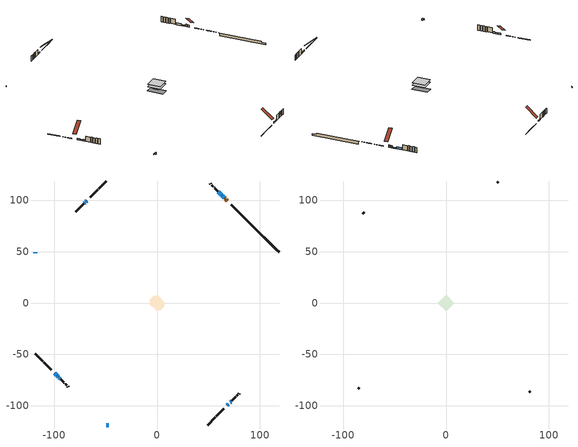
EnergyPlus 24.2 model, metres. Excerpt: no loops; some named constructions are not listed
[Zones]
conditioned space
 floor outside (Floor1 construction): -3.21,0 0,3.21 3.21,0 0,-3.21 z1.37
 floor adiabatic (AdiabaticFloorConstruction): -8.17,0 0,8.17 8.17,0 0,-8.17 z3.81
 floor foundation (Slab1 construction): -7.54,2.68 -2.68,7.54 7.54,-2.68 2.68,-7.54 z-1.37
 wall outside (RimJoist1 construction): 49.11,-118.56 56.71,-110.96 / -118.56,-49.11 -110.96,-56.71 / -49.11,118.56 -56.71,110.96 / 87.73,79.94 80.13,87.55 z1.37:1.67
 wall outside (RimJoist2 construction): 57.37,-110.3 64.76,-102.91 / -110.3,-57.37 -102.91,-64.76 / -57.37,110.3 -64.76,102.91 / 79.47,88.2 72.08,95.59 z1.37:1.67
 wall outside (AdiabaticWallConstruction 1): 68.46,99.21 67.24,100.43 / 66.59,101.09 65.98,101.7 z1.37:3.4
 wall outside (AdiabaticWallConstruction): -49.11,-118.56 -48.58,-118.56 / 65.32,102.35 63.63,104.04 / -68.38,99.29 -69.44,98.23 / -96.97,-70.71 -95.91,-71.77 z1.37:2.26; 68.38,-99.29 69.4,-98.27 z1.37:2.51; -99.29,-68.38 -97.62,-70.05 / -70.1,97.58 -70.74,96.93 / -95.25,-72.42 -94.22,-73.45 z1.37:2.82; -118.56,49.11 -118.56,48.19 z1.37:2.29; -47.65,-118.56 -46.68,-118.56 z1.37:2.97; 62.98,104.7 59.73,107.95 z1.37:3.22; 70.06,-97.61 70.46,-97.22 z1.37:2.23; 71.11,-96.56 71.94,-95.74 z1.37:2.54
 wall outside (Wall1 construction): 72.59,-95.08 75.62,-92.06 / -93.57,-74.1 -90.55,-77.13 / -71.4,96.27 -74.42,93.25 / 59.07,108.6 56.05,111.63 z1.37:6.25
 wall outside (Wall2 construction): 76.27,-91.4 76.73,-90.94 / -89.89,-77.78 -89.43,-78.24 / -75.08,92.59 -75.54,92.14 / 55.39,112.28 54.93,112.74 z1.37:6.25
 wall outside (Wall3 construction): 77.39,-90.29 78.56,-89.11 / -88.78,-78.9 -87.6,-80.07 / -76.19,91.48 -77.37,90.31 / 54.28,113.4 53.1,114.57 z1.37:6.25
 wall outside (Wall4 construction): 79.22,-88.45 80.14,-87.54 / -86.94,-80.73 -86.03,-81.65 / -78.02,89.65 -78.94,88.73 / 52.45,115.23 51.53,116.14 z1.37:6.25
 wall foundation (FoundationWall1 construction): 88.39,79.28,-1.37 88.39,79.28,1.37 115.55,52.13,1.37 115.55,52.13,0.25 118.56,49.11,0.25 118.56,49.11,-1.37
 window (WindowConstruction 8): -49.11,-118.56 -48.58,-118.56 z1.37:2.26
 window (WindowConstruction 5): 68.38,-99.29 69.4,-98.27 z1.37:2.51
 window (WindowConstruction 6): -99.29,-68.38 -97.62,-70.05 z1.37:2.82
 window (WindowConstruction 7): -118.56,49.11 -118.56,48.2 z1.37:2.28
 window (WindowConstruction 10): 65.32,102.35 63.63,104.04 z1.37:2.26
 window (WindowConstruction 11): -68.38,99.29 -69.44,98.23 z1.37:2.26
 window (WindowConstruction 12): -96.97,-70.71 -95.91,-71.77 z1.37:2.26
 window (WindowConstruction 9): -47.65,-118.56 -46.69,-118.56 z1.37:2.97
 window (WindowConstruction): 62.98,104.7 59.73,107.95 z1.37:3.22
 window (WindowConstruction 1): -70.1,97.58 -70.74,96.93 z1.37:2.82
 window (WindowConstruction 2): 70.06,-97.61 70.45,-97.22 z1.37:2.23
 window (WindowConstruction 3): 71.11,-96.56 71.94,-95.74 z1.37:2.54
 window (WindowConstruction 4): -95.25,-72.42 -94.23,-73.45 z1.37:2.82
 door (Door): 68.46,99.21 67.24,100.43 z1.37:3.4
 door (Door 1): 66.59,101.09 65.98,101.69 z1.37:3.4
 ceiling adiabatic (AdiabaticFloorConstruction): 0,-8.17 8.17,0 0,8.17 -8.17,0 z3.81
attic - vented
 floor to conditioned space (Floor2 construction Reversed): -8.07,0 0,8.07 8.07,0 0,-8.07 z6.25
 wall outside (Wall5 construction): 80.79,-86.88 81.9,-85.78 / -85.37,-82.3 -84.27,-83.41 / -79.6,88.07 -80.7,86.97 / 50.87,116.8 49.77,117.91 z1.37:6.25
 roof outside (Roof1 construction): 67.72,-99.95,6.25 60.65,-92.88,14.59 58.34,-95.18,14.59 65.42,-102.25,6.25; -99.95,-67.72,6.25 -92.88,-60.65,14.59 -95.18,-58.34,14.59 -102.25,-65.42,6.25; -67.72,99.95,6.25 -60.65,92.88,14.59 -58.34,95.18,14.59 -65.42,102.25,6.25; 69.12,98.55,6.25 62.04,91.48,14.59 64.35,89.18,14.59 71.42,96.25,6.25
[Material] Roughness=Rough; Thermal Absorptance=0.9
Name | Thickness {m} | Conductivity {W/m-K} | Density {kg/m3} | Specific Heat {J/kg-K} | Solar Absorptance | Visible Absorptance
ceiling loosefill ins | 0.338667 | 0.0480833 | 16.02 | 1046.75 | 0.7 | 0.7
ceiling stud and cavity | 0.1397 | 0.131353 | 65.682 | 1177.47 | 0.7 | 0.7
gypsum board | 0.0127 | 0.160291 | 801 | 837.4 | 0.6 | 0.6
[Construction]
Floor2 construction: ceiling loosefill ins, ceiling stud and cavity, gypsum board
[EnergyManagementSystem:Program]
infil_program: Set p_m = 0.14; Set p_s = 0.22; Set s_m = 270; Set s_s = 370; Set z_m = 9.99744; Set z_s = 6.907586850016857; Set f_t = (((s_m/z_m)^p_m)*((z_s/s_s)^p_s)); Set Tdiff = tin_s-tout_s; Set dT = @Abs Tdiff; Set c = 0.0589; Set Cs = 0.1153; Set Cw = 0.145; Set n = 0.65; Set sft = (f_t*0.54); Set temp1 = ((c*Cw)*((sft*site_vw_s)^(2*n)))^2; Set Qinf = (((c*Cs*(dT^n))^2)+temp1)^0.5; Set Qinf = (@Max Qinf 0); Set mech_vent_house_fan_sensible_load_act = 0.0; Set mech_vent_house_fan_latent_load_act = 0.0; Set OASupInPb = out_pb_s; Set OASupInTemp = tout_s; Set OASupInW = out_wt_s; Set OASupRho = (@RhoAirFnPbTdbW OASupInPb OASupInTemp OASupInW); Set OASupCp = (@CpAirFnW OASupInW); Set OASupInEnth = (@HFnTdbW OASupInTemp OASupInW); Set ZoneTemp = tin_s; Set ZoneW = win_s; Set ZoneCp = (@CpAirFnW ZoneW); Set ZoneAirEnth = (@HFnTdbW ZoneTemp ZoneW); Set mech_vent_house_fan_cfis_act = 0.0; Set QWHV_cfis_sup = 0.0; Set QWHV_cfis_suppl_sup = 0.0; Set QWHV_cfis_suppl_exh = 0.0; Set Qrange = 0; Set Qrange = Qrange + 0.075 * mech_vent_range_fan_0_sch_s; Set Qbath = 0; Set Qbath = Qbath + 0.066 * mech_vent_bath_fan_0_sch_s; Set Qbath = Qbath + 0.066 * mech_vent_bath_fan_1_sch_s; Set Qbath = Qbath + 0.066 * mech_vent_bath_fan_2_sch_s; Set Qdryer = 0; Set Qdryer = Qdryer + 0.00308 * clothes_dryer_exhaust_0_sch_s; Set QWHV_sup = 0.0; Set QWHV_exh = 0.0; Set Qsupply = QWHV_sup + QWHV_cfis_sup + QWHV_cfis_suppl_sup; Set Qexhaust = Qrange + Qbath + Qdryer + QWHV_exh + QWHV_cfis_suppl_exh; Set Qfan = (@Max Qexhaust Qsupply); Set Qducts = 0; If Qducts < 0; Set Qsupply = Qsupply - Qducts; Else; Set Qexhaust = Qexhaust + Qducts; EndIf; Set Qfan_with_ducts = (@Max Qexhaust Qsupply); Set Qimb = (@Abs (Qsupply - Qexhaust)); If Qinf + Qimb > 0; Set Qtot = Qfan_with_ducts + (Qinf^2) / (Qinf + Qimb); Else; Set Qtot = Qfan_with_ducts; EndIf; Set Qinf_adj = Qtot - Qfan; Set infil_flow_act = Qinf_adj; Set infil_program_Qinf = Qinf_adj; Set infil_program_Qfan = Qfan; Set Qload = Qfan; Set Effectiveness_Sens = 0.0; Set Effectiveness_Lat = 0.0; Set Fan_MFR = Qload * OASupRho; Set ZoneInEnth = OASupInEnth; Set ZoneInTemp = OASupInTemp; Set FanTotalToCond = Fan_MFR * (ZoneInEnth - ZoneAirEnth); Set FanSensToCond = Fan_MFR * ZoneCp * (ZoneInTemp - ZoneTemp); Set FanLatToCond = FanTotalToCond - FanSensToCond; Set mech_vent_house_fan_sensible_load_act = mech_vent_house_fan_sensible_load_act + FanSensToCond; Set mech_vent_house_fan_latent_load_act = mech_vent_house_fan_latent_load_act + FanLatToCond
total_airflows_program: Set total_infil_flow_rate = 0; Set total_mechvent_flow_rate = 0; Set total_natvent_flow_rate = 0; Set total_whf_flow_rate = 0; Set total_infil_flow_rate = total_infil_flow_rate + (infil_program_Qinf * 1); Set total_mechvent_flow_rate = total_mechvent_flow_rate + (infil_program_Qfan * 1); Set total_natvent_flow_rate = total_natvent_flow_rate + (natural_vent_program_Qnv * 1); Set total_whf_flow_rate = total_whf_flow_rate + (natural_vent_program_Qwhf * 1)
total_loads_program: Set loads_htg_tot = 0; Set loads_clg_tot = 0; If htg_load_cond > 0; Set loads_htg_tot = loads_htg_tot + (htg_load_cond - clg_load_cond) * 1.0; EndIf; Set loads_htg_tot = (@Max loads_htg_tot 0); If clg_load_cond > 0; Set loads_clg_tot = loads_clg_tot + (clg_load_cond - htg_load_cond) * 0.0; EndIf; Set loads_clg_tot = (@Max loads_clg_tot 0)
unit_heater_supply_fan_disaggregate_program: Set unit_heater_supply_fan_primary_htg = 0; If unit_heater_htg_coil_s > 0; Set unit_heater_supply_fan_primary_htg = unit_heater_supply_fan_s; EndIf
unmet_hours_program: Set htg_unmet_hours = 0; Set clg_unmet_hours = 0; Set unit_htg_unmet_hours = 0; If ((DayOfYear >= 1) && (DayOfYear <= 365)); Set unit_htg_unmet_hours = unit_htg_unmet_hours + conditioned_space_htg_unmet_s; If unit_htg_unmet_hours > htg_unmet_hours; Set htg_unmet_hours = unit_htg_unmet_hours; EndIf; EndIf
water_heater_EC_adj: If WarmupFlag == 0; Set dhw_e_cons = water_heater_energy + water_heater_on_cycle_parasitic + water_heater_off_cycle_parasitic; Set water_heater_ec_adj_act = 0.0 * dhw_e_cons / 1; EndIf
[EnergyManagementSystem:ProgramCallingManager]
component_loads_program_calling_manager: EndOfZoneTimestepAfterZoneReporting; component_loads_program
fridge_schedule_program_calling_manager: BeginZoneTimestepAfterInitHeatBalance; fridge_schedule_program
furnace_supply_fan_disaggregate_program_calling_manager: EndOfSystemTimestepBeforeHVACReporting; furnace_supply_fan_disaggregate_program
infil_program_calling_manager: BeginZoneTimestepAfterInitHeatBalance; infil_program
natural_vent_program_calling_manager: BeginZoneTimestepAfterInitHeatBalance; natural_vent_program
total_airflows_program_calling_manager: EndOfZoneTimestepAfterZoneReporting; total_airflows_program
total_loads_program_calling_manager: EndOfZoneTimestepAfterZoneReporting; total_loads_program
unit_heater_supply_fan_disaggregate_program_calling_manager: EndOfSystemTimestepBeforeHVACReporting; unit_heater_supply_fan_disaggregate_program
unmet_hours_program_calling_manager: EndOfZoneTimestepBeforeZoneReporting; unmet_hours_program
water_heater_EC_adj_ProgramManager: EndOfSystemTimestepBeforeHVACReporting; water_heater_EC_adj
[EnergyManagementSystem:OutputVariable] Type of Data in Variable=Summed
Name | EMS Variable | Update Frequency | EMS Program or Subroutine | Units
furnace supply fan disaggregate htg primary | furnace_supply_fan_primary_htg | SystemTimestep | furnace_supply_fan_disaggregate_program | J
unit heater supply fan disaggregate htg primary | unit_heater_supply_fan_primary_htg | SystemTimestep | unit_heater_supply_fan_disaggregate_program | J
loads_htg_tot_peakload_outvar; loads_htg_tot_annual_outvar; Energy Management System Output Variable 1; Energy Management System Output Variable 45 | loads_htg_tot | ZoneTimestep | total_loads_program | J
loads_clg_tot_peakload_outvar; loads_clg_tot_annual_outvar; Energy Management System Output Variable 2; Energy Management System Output Variable 46 | loads_clg_tot | ZoneTimestep | total_loads_program | J
htg_unmet_hours_annual_outvar; Energy Management System Output Variable 3 | htg_unmet_hours | ZoneTimestep | unmet_hours_program | hr
clg_unmet_hours_annual_outvar; Energy Management System Output Variable 4 | clg_unmet_hours | ZoneTimestep | unmet_hours_program | hr
loads_htg_roofs_annual_outvar; Energy Management System Output Variable 5 | loads_htg_roofs | ZoneTimestep | component_loads_program | J
loads_htg_ceilings_annual_outvar; Energy Management System Output Variable 6 | loads_htg_ceilings | ZoneTimestep | component_loads_program | J
loads_htg_walls_annual_outvar; Energy Management System Output Variable 7 | loads_htg_walls | ZoneTimestep | component_loads_program | J
loads_htg_rim_joists_annual_outvar; Energy Management System Output Variable 8 | loads_htg_rim_joists | ZoneTimestep | component_loads_program | J
loads_htg_foundation_walls_annual_outvar; Energy Management System Output Variable 9 | loads_htg_foundation_walls | ZoneTimestep | component_loads_program | J
loads_htg_doors_annual_outvar; Energy Management System Output Variable 10 | loads_htg_doors | ZoneTimestep | component_loads_program | J
loads_htg_windows_conduction_annual_outvar; Energy Management System Output Variable 11 | loads_htg_windows_conduction | ZoneTimestep | component_loads_program | J
loads_htg_windows_solar_annual_outvar; Energy Management System Output Variable 12 | loads_htg_windows_solar | ZoneTimestep | component_loads_program | J
loads_htg_skylights_conduction_annual_outvar; Energy Management System Output Variable 13 | loads_htg_skylights_conduction | ZoneTimestep | component_loads_program | J
loads_htg_skylights_solar_annual_outvar; Energy Management System Output Variable 14 | loads_htg_skylights_solar | ZoneTimestep | component_loads_program | J
loads_htg_floors_annual_outvar; Energy Management System Output Variable 15 | loads_htg_floors | ZoneTimestep | component_loads_program | J
loads_htg_slabs_annual_outvar; Energy Management System Output Variable 16 | loads_htg_slabs | ZoneTimestep | component_loads_program | J
loads_htg_internal_mass_annual_outvar; Energy Management System Output Variable 17 | loads_htg_internal_mass | ZoneTimestep | component_loads_program | J
loads_htg_infil_annual_outvar; Energy Management System Output Variable 18 | loads_htg_infil | ZoneTimestep | component_loads_program | J
loads_htg_natvent_annual_outvar; Energy Management System Output Variable 19 | loads_htg_natvent | ZoneTimestep | component_loads_program | J
loads_htg_mechvent_annual_outvar; Energy Management System Output Variable 20 | loads_htg_mechvent | ZoneTimestep | component_loads_program | J
loads_htg_whf_annual_outvar; Energy Management System Output Variable 21 | loads_htg_whf | ZoneTimestep | component_loads_program | J
loads_htg_ducts_annual_outvar; Energy Management System Output Variable 22 | loads_htg_ducts | ZoneTimestep | component_loads_program | J
loads_htg_intgains_annual_outvar; Energy Management System Output Variable 23 | loads_htg_intgains | ZoneTimestep | component_loads_program | J
loads_htg_lighting_annual_outvar; Energy Management System Output Variable 24 | loads_htg_lighting | ZoneTimestep | component_loads_program | J
loads_clg_roofs_annual_outvar; Energy Management System Output Variable 25 | loads_clg_roofs | ZoneTimestep | component_loads_program | J
loads_clg_ceilings_annual_outvar; Energy Management System Output Variable 26 | loads_clg_ceilings | ZoneTimestep | component_loads_program | J
loads_clg_walls_annual_outvar; Energy Management System Output Variable 27 | loads_clg_walls | ZoneTimestep | component_loads_program | J
loads_clg_rim_joists_annual_outvar; Energy Management System Output Variable 28 | loads_clg_rim_joists | ZoneTimestep | component_loads_program | J
loads_clg_foundation_walls_annual_outvar; Energy Management System Output Variable 29 | loads_clg_foundation_walls | ZoneTimestep | component_loads_program | J
loads_clg_doors_annual_outvar; Energy Management System Output Variable 30 | loads_clg_doors | ZoneTimestep | component_loads_program | J
loads_clg_windows_conduction_annual_outvar; Energy Management System Output Variable 31 | loads_clg_windows_conduction | ZoneTimestep | component_loads_program | J
loads_clg_windows_solar_annual_outvar; Energy Management System Output Variable 32 | loads_clg_windows_solar | ZoneTimestep | component_loads_program | J
loads_clg_skylights_conduction_annual_outvar; Energy Management System Output Variable 33 | loads_clg_skylights_conduction | ZoneTimestep | component_loads_program | J
loads_clg_skylights_solar_annual_outvar; Energy Management System Output Variable 34 | loads_clg_skylights_solar | ZoneTimestep | component_loads_program | J
loads_clg_floors_annual_outvar; Energy Management System Output Variable 35 | loads_clg_floors | ZoneTimestep | component_loads_program | J
loads_clg_slabs_annual_outvar; Energy Management System Output Variable 36 | loads_clg_slabs | ZoneTimestep | component_loads_program | J
loads_clg_internal_mass_annual_outvar; Energy Management System Output Variable 37 | loads_clg_internal_mass | ZoneTimestep | component_loads_program | J
loads_clg_infil_annual_outvar; Energy Management System Output Variable 38 | loads_clg_infil | ZoneTimestep | component_loads_program | J
loads_clg_natvent_annual_outvar; Energy Management System Output Variable 39 | loads_clg_natvent | ZoneTimestep | component_loads_program | J
loads_clg_mechvent_annual_outvar; Energy Management System Output Variable 40 | loads_clg_mechvent | ZoneTimestep | component_loads_program | J
loads_clg_whf_annual_outvar; Energy Management System Output Variable 41 | loads_clg_whf | ZoneTimestep | component_loads_program | J
loads_clg_ducts_annual_outvar; Energy Management System Output Variable 42 | loads_clg_ducts | ZoneTimestep | component_loads_program | J
loads_clg_intgains_annual_outvar; Energy Management System Output Variable 43 | loads_clg_intgains | ZoneTimestep | component_loads_program | J
loads_clg_lighting_annual_outvar; Energy Management System Output Variable 44 | loads_clg_lighting | ZoneTimestep | component_loads_program | J
[Schedule:Day:Interval]
interior lighting schedule day: No, 01:00, 0.108182, 04:00, 0.0901515, 05:00, 0.0991667, 06:00, 0.162273, 07:00, 0.270455, 08:00, 0.342576, 10:00, 0.369621, 11:00, 0.351591, 12:00, 0.333561, 13:00, 0.324545, 14:00, 0.31553, 15:00, 0.333561, 16:00, 0.369621, 17:00, 0.450758, 18:00, 0.585985, 19:00, 0.775303, 20:00, 0.955606, 21:00, 0.991667, 22:00, 0.712197, 23:00, 0.360606, 24:00, 0.162273
interior lighting schedule day 1: No, 01:00, 0.100909, 04:00, 0.0840909, 05:00, 0.0925, 06:00, 0.151364, 07:00, 0.252273, 08:00, 0.319545, 10:00, 0.344773, 11:00, 0.327955, 12:00, 0.311136, 13:00, 0.302727, 14:00, 0.294318, 15:00, 0.311136, 16:00, 0.344773, 17:00, 0.420455, 18:00, 0.546591, 19:00, 0.723182, 20:00, 0.891364, 21:00, 0.925, 22:00, 0.664318, 23:00, 0.336364, 24:00, 0.151364
interior lighting schedule day 2: No, 01:00, 0.0927273, 04:00, 0.0772727, 05:00, 0.085, 06:00, 0.139091, 07:00, 0.231818, 08:00, 0.293636, 10:00, 0.316818, 11:00, 0.301364, 12:00, 0.285909, 13:00, 0.278182, 14:00, 0.270455, 15:00, 0.285909, 16:00, 0.316818, 17:00, 0.386364, 18:00, 0.502273, 19:00, 0.664545, 20:00, 0.819091, 21:00, 0.85, 22:00, 0.610455, 23:00, 0.309091, 24:00, 0.139091
interior lighting schedule day 3: No, 01:00, 0.0845455, 04:00, 0.0704545, 05:00, 0.0775, 06:00, 0.126818, 07:00, 0.211364, 08:00, 0.267727, 10:00, 0.288864, 11:00, 0.274773, 12:00, 0.260682, 13:00, 0.253636, 14:00, 0.246591, 15:00, 0.260682, 16:00, 0.288864, 17:00, 0.352273, 18:00, 0.457955, 19:00, 0.605909, 20:00, 0.746818, 21:00, 0.775, 22:00, 0.556591, 23:00, 0.281818, 24:00, 0.126818
interior lighting schedule day 4: No, 01:00, 0.0763636, 04:00, 0.0636364, 05:00, 0.07, 06:00, 0.114545, 07:00, 0.190909, 08:00, 0.241818, 10:00, 0.260909, 11:00, 0.248182, 12:00, 0.235455, 13:00, 0.229091, 14:00, 0.222727, 15:00, 0.235455, 16:00, 0.260909, 17:00, 0.318182, 18:00, 0.413636, 19:00, 0.547273, 20:00, 0.674545, 21:00, 0.7, 22:00, 0.502727, 23:00, 0.254545, 24:00, 0.114545
interior lighting schedule day 5: No, 01:00, 0.0727273, 04:00, 0.0606061, 05:00, 0.0666667, 06:00, 0.109091, 07:00, 0.181818, 08:00, 0.230303, 10:00, 0.248485, 11:00, 0.236364, 12:00, 0.224242, 13:00, 0.218182, 14:00, 0.212121, 15:00, 0.224242, 16:00, 0.248485, 17:00, 0.30303, 18:00, 0.393939, 19:00, 0.521212, 20:00, 0.642424, 21:00, 0.666667, 22:00, 0.478788, 23:00, 0.242424, 24:00, 0.109091
interior lighting schedule day 6: No, 01:00, 0.0745455, 04:00, 0.0621212, 05:00, 0.0683333, 06:00, 0.111818, 07:00, 0.186364, 08:00, 0.236061, 10:00, 0.254697, 11:00, 0.242273, 12:00, 0.229848, 13:00, 0.223636, 14:00, 0.217424, 15:00, 0.229848, 16:00, 0.254697, 17:00, 0.310606, 18:00, 0.403788, 19:00, 0.534242, 20:00, 0.658485, 21:00, 0.683333, 22:00, 0.490758, 23:00, 0.248485, 24:00, 0.111818
interior lighting schedule day 7: No, 01:00, 0.08, 04:00, 0.0666667, 05:00, 0.0733333, 06:00, 0.12, 07:00, 0.2, 08:00, 0.253333, 10:00, 0.273333, 11:00, 0.26, 12:00, 0.246667, 13:00, 0.24, 14:00, 0.233333, 15:00, 0.246667, 16:00, 0.273333, 17:00, 0.333333, 18:00, 0.433333, 19:00, 0.573333, 20:00, 0.706667, 21:00, 0.733333, 22:00, 0.526667, 23:00, 0.266667, 24:00, 0.12
interior lighting schedule day 8: No, 01:00, 0.0890909, 04:00, 0.0742424, 05:00, 0.0816667, 06:00, 0.133636, 07:00, 0.222727, 08:00, 0.282121, 10:00, 0.304394, 11:00, 0.289545, 12:00, 0.274697, 13:00, 0.267273, 14:00, 0.259848, 15:00, 0.274697, 16:00, 0.304394, 17:00, 0.371212, 18:00, 0.482576, 19:00, 0.638485, 20:00, 0.78697, 21:00, 0.816667, 22:00, 0.586515, 23:00, 0.29697, 24:00, 0.133636
interior lighting schedule day 9: No, 01:00, 0.0972727, 04:00, 0.0810606, 05:00, 0.0891667, 06:00, 0.145909, 07:00, 0.243182, 08:00, 0.30803, 10:00, 0.332348, 11:00, 0.316136, 12:00, 0.299924, 13:00, 0.291818, 14:00, 0.283712, 15:00, 0.299924, 16:00, 0.332348, 17:00, 0.405303, 18:00, 0.526894, 19:00, 0.697121, 20:00, 0.859242, 21:00, 0.891667, 22:00, 0.640379, 23:00, 0.324242, 24:00, 0.145909
interior lighting schedule day 10: No, 01:00, 0.105455, 04:00, 0.0878788, 05:00, 0.0966667, 06:00, 0.158182, 07:00, 0.263636, 08:00, 0.333939, 10:00, 0.360303, 11:00, 0.342727, 12:00, 0.325152, 13:00, 0.316364, 14:00, 0.307576, 15:00, 0.325152, 16:00, 0.360303, 17:00, 0.439394, 18:00, 0.571212, 19:00, 0.755758, 20:00, 0.931515, 21:00, 0.966667, 22:00, 0.694242, 23:00, 0.351515, 24:00, 0.158182
interior lighting schedule day 11: No, 01:00, 0.109091, 04:00, 0.0909091, 05:00, 0.1, 06:00, 0.163636, 07:00, 0.272727, 08:00, 0.345455, 10:00, 0.372727, 11:00, 0.354545, 12:00, 0.336364, 13:00, 0.327273, 14:00, 0.318182, 15:00, 0.336364, 16:00, 0.372727, 17:00, 0.454545, 18:00, 0.590909, 19:00, 0.781818, 20:00, 0.963636, 21:00, 1, 22:00, 0.718182, 23:00, 0.363636, 24:00, 0.163636
interior lighting schedule default day; occupants schedule default day; clothes dryer schedule default day; cooking range schedule default day; mech vent bath fan 0 schedule default day; mech vent bath fan 1 schedule default day; mech vent bath fan 2 schedule default day; mech vent range fan 0 schedule default day; misc plug loads schedule default day; general water use schedule default day; clothes dryer exhaust 0 schedule default day; cooling season schedule day; cooling season schedule day 2; cooling season schedule default day; exterior lighting schedule default day; natural vent schedule default day: No, 24:00, 0
occupants schedule day: No, 05:00, 0.426829, 06:00, 0.719512, 07:00, 1, 08:00, 0.670732, 09:00, 0.329268, 14:00, 0.170732, 15:00, 0.231707, 16:00, 0.329268, 17:00, 0.5, 18:00, 0.670732, 19:00, 0.829268, 21:00, 1, 22:00, 0.853659, 23:00, 0.646341, 24:00, 0.426829
clothes dryer schedule day; clothes dryer exhaust 0 schedule day: No, 01:00, 0.123457, 02:00, 0.0740741, 03:00, 0.0493827, 04:00, 0.0246914, 05:00, 0.0493827, 06:00, 0.0740741, 07:00, 0.197531, 08:00, 0.395062, 09:00, 0.592593, 10:00, 0.839506, 11:00, 0.962963, 12:00, 1, 13:00, 0.91358, 14:00, 0.82716, 15:00, 0.716049, 16:00, 0.753086, 17:00, 0.679012, 18:00, 0.666667, 20:00, 0.62963, 21:00, 0.641975, 22:00, 0.666667, 23:00, 0.54321, 24:00, 0.296296
cooking range schedule day: No, 05:00, 0.0597015, 06:00, 0.11194, 07:00, 0.171642, 08:00, 0.291045, 11:00, 0.343284, 12:00, 0.402985, 13:00, 0.462687, 14:00, 0.343284, 15:00, 0.291045, 16:00, 0.402985, 17:00, 0.567164, 18:00, 1, 19:00, 0.850746, 20:00, 0.432836, 21:00, 0.291045, 22:00, 0.231343, 23:00, 0.171642, 24:00, 0.11194
mech vent bath fan 0 schedule day; mech vent bath fan 1 schedule day; mech vent bath fan 2 schedule day: No, 07:00, 0, 08:00, 1, 09:00, 0.2, 24:00, 0
mech vent range fan 0 schedule day: No, 18:00, 0, 19:00, 1, 20:00, 0.2, 24:00, 0
misc plug loads schedule day: No, 06:00, 0.705882, 07:00, 0.745098, 08:00, 0.803922, 15:00, 0.823529, 16:00, 0.862745, 17:00, 0.921569, 18:00, 0.980392, 19:00, 1, 20:00, 0.980392, 21:00, 0.941176, 22:00, 0.862745, 23:00, 0.784314, 24:00, 0.72549
general water use schedule day: No, 01:00, 0.315068, 03:00, 0.287671, 04:00, 0.342466, 05:00, 0.369863, 06:00, 0.520548, 07:00, 0.60274, 08:00, 0.534247, 10:00, 0.506849, 11:00, 0.465753, 14:00, 0.479452, 15:00, 0.534247, 16:00, 0.589041, 17:00, 0.69863, 18:00, 0.876712, 19:00, 0.890411, 20:00, 0.986301, 21:00, 1, 22:00, 0.863014, 23:00, 0.616438, 24:00, 0.465753
cooling season schedule day 1: No, 24:00, 1
exterior lighting schedule day: No, 01:00, 0.566667, 03:00, 0.524167, 05:00, 0.495833, 06:00, 0.5525, 07:00, 0.623333, 08:00, 0.580833, 09:00, 0.439167, 10:00, 0.354167, 12:00, 0.34, 13:00, 0.354167, 14:00, 0.396667, 15:00, 0.425, 16:00, 0.495833, 17:00, 0.623333, 18:00, 0.793333, 19:00, 0.906667, 20:00, 0.963333, 21:00, 0.991667, 22:00, 0.920833, 23:00, 0.793333, 24:00, 0.665833
exterior lighting schedule day 1: No, 01:00, 0.528571, 03:00, 0.488929, 05:00, 0.4625, 06:00, 0.515357, 07:00, 0.581429, 08:00, 0.541786, 09:00, 0.409643, 10:00, 0.330357, 12:00, 0.317143, 13:00, 0.330357, 14:00, 0.37, 15:00, 0.396429, 16:00, 0.4625, 17:00, 0.581429, 18:00, 0.74, 19:00, 0.845714, 20:00, 0.898571, 21:00, 0.925, 22:00, 0.858929, 23:00, 0.74, 24:00, 0.621071
exterior lighting schedule day 10: No, 01:00, 0.552381, 03:00, 0.510952, 05:00, 0.483333, 06:00, 0.538571, 07:00, 0.607619, 08:00, 0.56619, 09:00, 0.428095, 10:00, 0.345238, 12:00, 0.331429, 13:00, 0.345238, 14:00, 0.386667, 15:00, 0.414286, 16:00, 0.483333, 17:00, 0.607619, 18:00, 0.773333, 19:00, 0.88381, 20:00, 0.939048, 21:00, 0.966667, 22:00, 0.897619, 23:00, 0.773333, 24:00, 0.649048
exterior lighting schedule day 11: No, 01:00, 0.571429, 03:00, 0.528571, 05:00, 0.5, 06:00, 0.557143, 07:00, 0.628571, 08:00, 0.585714, 09:00, 0.442857, 10:00, 0.357143, 12:00, 0.342857, 13:00, 0.357143, 14:00, 0.4, 15:00, 0.428571, 16:00, 0.5, 17:00, 0.628571, 18:00, 0.8, 19:00, 0.914286, 20:00, 0.971429, 21:00, 1, 22:00, 0.928571, 23:00, 0.8, 24:00, 0.671429
exterior lighting schedule day 2: No, 01:00, 0.485714, 03:00, 0.449286, 05:00, 0.425, 06:00, 0.473571, 07:00, 0.534286, 08:00, 0.497857, 09:00, 0.376429, 10:00, 0.303571, 12:00, 0.291429, 13:00, 0.303571, 14:00, 0.34, 15:00, 0.364286, 16:00, 0.425, 17:00, 0.534286, 18:00, 0.68, 19:00, 0.777143, 20:00, 0.825714, 21:00, 0.85, 22:00, 0.789286, 23:00, 0.68, 24:00, 0.570714
exterior lighting schedule day 3: No, 01:00, 0.442857, 03:00, 0.409643, 05:00, 0.3875, 06:00, 0.431786, 07:00, 0.487143, 08:00, 0.453929, 09:00, 0.343214, 10:00, 0.276786, 12:00, 0.265714, 13:00, 0.276786, 14:00, 0.31, 15:00, 0.332143, 16:00, 0.3875, 17:00, 0.487143, 18:00, 0.62, 19:00, 0.708571, 20:00, 0.752857, 21:00, 0.775, 22:00, 0.719643, 23:00, 0.62, 24:00, 0.520357
exterior lighting schedule day 4: No, 01:00, 0.4, 03:00, 0.37, 05:00, 0.35, 06:00, 0.39, 07:00, 0.44, 08:00, 0.41, 09:00, 0.31, 10:00, 0.25, 12:00, 0.24, 13:00, 0.25, 14:00, 0.28, 15:00, 0.3, 16:00, 0.35, 17:00, 0.44, 18:00, 0.56, 19:00, 0.64, 20:00, 0.68, 21:00, 0.7, 22:00, 0.65, 23:00, 0.56, 24:00, 0.47
exterior lighting schedule day 5: No, 01:00, 0.380952, 03:00, 0.352381, 05:00, 0.333333, 06:00, 0.371429, 07:00, 0.419048, 08:00, 0.390476, 09:00, 0.295238, 10:00, 0.238095, 12:00, 0.228571, 13:00, 0.238095, 14:00, 0.266667, 15:00, 0.285714, 16:00, 0.333333, 17:00, 0.419048, 18:00, 0.533333, 19:00, 0.609524, 20:00, 0.647619, 21:00, 0.666667, 22:00, 0.619048, 23:00, 0.533333, 24:00, 0.447619
exterior lighting schedule day 6: No, 01:00, 0.390476, 03:00, 0.36119, 05:00, 0.341667, 06:00, 0.380714, 07:00, 0.429524, 08:00, 0.400238, 09:00, 0.302619, 10:00, 0.244048, 12:00, 0.234286, 13:00, 0.244048, 14:00, 0.273333, 15:00, 0.292857, 16:00, 0.341667, 17:00, 0.429524, 18:00, 0.546667, 19:00, 0.624762, 20:00, 0.66381, 21:00, 0.683333, 22:00, 0.634524, 23:00, 0.546667, 24:00, 0.45881
exterior lighting schedule day 7: No, 01:00, 0.419048, 03:00, 0.387619, 05:00, 0.366667, 06:00, 0.408571, 07:00, 0.460952, 08:00, 0.429524, 09:00, 0.324762, 10:00, 0.261905, 12:00, 0.251429, 13:00, 0.261905, 14:00, 0.293333, 15:00, 0.314286, 16:00, 0.366667, 17:00, 0.460952, 18:00, 0.586667, 19:00, 0.670476, 20:00, 0.712381, 21:00, 0.733333, 22:00, 0.680952, 23:00, 0.586667, 24:00, 0.492381
exterior lighting schedule day 8: No, 01:00, 0.466667, 03:00, 0.431667, 05:00, 0.408333, 06:00, 0.455, 07:00, 0.513333, 08:00, 0.478333, 09:00, 0.361667, 10:00, 0.291667, 12:00, 0.28, 13:00, 0.291667, 14:00, 0.326667, 15:00, 0.35, 16:00, 0.408333, 17:00, 0.513333, 18:00, 0.653333, 19:00, 0.746667, 20:00, 0.793333, 21:00, 0.816667, 22:00, 0.758333, 23:00, 0.653333, 24:00, 0.548333
exterior lighting schedule day 9: No, 01:00, 0.509524, 03:00, 0.47131, 05:00, 0.445833, 06:00, 0.496786, 07:00, 0.560476, 08:00, 0.522262, 09:00, 0.394881, 10:00, 0.318452, 12:00, 0.305714, 13:00, 0.318452, 14:00, 0.356667, 15:00, 0.382143, 16:00, 0.445833, 17:00, 0.560476, 18:00, 0.713333, 19:00, 0.815238, 20:00, 0.86619, 21:00, 0.891667, 22:00, 0.827976, 23:00, 0.713333, 24:00, 0.59869
[Schedule:Week:Daily]
clothes dryer exhaust 0 schedule Week Rule - Jan1-Dec31: clothes dryer exhaust 0 schedule day, clothes dryer exhaust 0 schedule day, clothes dryer exhaust 0 schedule day, clothes dryer exhaust 0 schedule day, clothes dryer exhaust 0 schedule day, clothes dryer exhaust 0 schedule day, clothes dryer exhaust 0 schedule day, clothes dryer exhaust 0 schedule default day, clothes dryer exhaust 0 schedule default day, clothes dryer exhaust 0 schedule default day, clothes dryer exhaust 0 schedule default day, clothes dryer exhaust 0 schedule default day
cooling season schedule Week Rule - Jan1-May26: cooling season schedule day, cooling season schedule day, cooling season schedule day, cooling season schedule day, cooling season schedule day, cooling season schedule day, cooling season schedule day, cooling season schedule default day, cooling season schedule default day, cooling season schedule default day, cooling season schedule default day, cooling season schedule default day
cooling season schedule Week Rule - May27-Jun2: cooling season schedule day, cooling season schedule day, cooling season schedule day, cooling season schedule day, cooling season schedule day, cooling season schedule day 1, cooling season schedule day 1, cooling season schedule default day, cooling season schedule default day, cooling season schedule default day, cooling season schedule default day, cooling season schedule default day
cooling season schedule Week Rule - Jun3-Aug25: cooling season schedule day 1, cooling season schedule day 1, cooling season schedule day 1, cooling season schedule day 1, cooling season schedule day 1, cooling season schedule day 1, cooling season schedule day 1, cooling season schedule default day, cooling season schedule default day, cooling season schedule default day, cooling season schedule default day, cooling season schedule default day
cooling season schedule Week Rule - Aug26-Sep1: cooling season schedule day 1, cooling season schedule day 1, cooling season schedule day 1, cooling season schedule day 1, cooling season schedule day 1, cooling season schedule day 1, cooling season schedule day 2, cooling season schedule default day, cooling season schedule default day, cooling season schedule default day, cooling season schedule default day, cooling season schedule default day
cooling season schedule Week Rule - Sep2-Dec31: cooling season schedule day 2, cooling season schedule day 2, cooling season schedule day 2, cooling season schedule day 2, cooling season schedule day 2, cooling season schedule day 2, cooling season schedule day 2, cooling season schedule default day, cooling season schedule default day, cooling season schedule default day, cooling season schedule default day, cooling season schedule default day
exterior lighting schedule Week Rule - Jul1-Jul28: exterior lighting schedule day 6, exterior lighting schedule day 6, exterior lighting schedule day 6, exterior lighting schedule day 6, exterior lighting schedule day 6, exterior lighting schedule day 6, exterior lighting schedule day 6, exterior lighting schedule default day, exterior lighting schedule default day, exterior lighting schedule default day, exterior lighting schedule default day, exterior lighting schedule default day
exterior lighting schedule Week Rule - Jul29-Aug4: exterior lighting schedule day 6, exterior lighting schedule day 6, exterior lighting schedule day 6, exterior lighting schedule day 7, exterior lighting schedule day 7, exterior lighting schedule day 7, exterior lighting schedule day 7, exterior lighting schedule default day, exterior lighting schedule default day, exterior lighting schedule default day, exterior lighting schedule default day, exterior lighting schedule default day
exterior lighting schedule Week Rule - Aug5-Aug25: exterior lighting schedule day 7, exterior lighting schedule day 7, exterior lighting schedule day 7, exterior lighting schedule day 7, exterior lighting schedule day 7, exterior lighting schedule day 7, exterior lighting schedule day 7, exterior lighting schedule default day, exterior lighting schedule default day, exterior lighting schedule default day, exterior lighting schedule default day, exterior lighting schedule default day
exterior lighting schedule Week Rule - Aug26-Sep1: exterior lighting schedule day 7, exterior lighting schedule day 7, exterior lighting schedule day 7, exterior lighting schedule day 7, exterior lighting schedule day 7, exterior lighting schedule day 7, exterior lighting schedule day 8, exterior lighting schedule default day, exterior lighting schedule default day, exterior lighting schedule default day, exterior lighting schedule default day, exterior lighting schedule default day
exterior lighting schedule Week Rule - Sep2-Sep29: exterior lighting schedule day 8, exterior lighting schedule day 8, exterior lighting schedule day 8, exterior lighting schedule day 8, exterior lighting schedule day 8, exterior lighting schedule day 8, exterior lighting schedule day 8, exterior lighting schedule default day, exterior lighting schedule default day, exterior lighting schedule default day, exterior lighting schedule default day, exterior lighting schedule default day
exterior lighting schedule Week Rule - Sep30-Oct6: exterior lighting schedule day 8, exterior lighting schedule day 9, exterior lighting schedule day 9, exterior lighting schedule day 9, exterior lighting schedule day 9, exterior lighting schedule day 9, exterior lighting schedule day 9, exterior lighting schedule default day, exterior lighting schedule default day, exterior lighting schedule default day, exterior lighting schedule default day, exterior lighting schedule default day
exterior lighting schedule Week Rule - Oct7-Oct27: exterior lighting schedule day 9, exterior lighting schedule day 9, exterior lighting schedule day 9, exterior lighting schedule day 9, exterior lighting schedule day 9, exterior lighting schedule day 9, exterior lighting schedule day 9, exterior lighting schedule default day, exterior lighting schedule default day, exterior lighting schedule default day, exterior lighting schedule default day, exterior lighting schedule default day
exterior lighting schedule Week Rule - Oct28-Nov3: exterior lighting schedule day 9, exterior lighting schedule day 9, exterior lighting schedule day 9, exterior lighting schedule day 9, exterior lighting schedule day 10, exterior lighting schedule day 10, exterior lighting schedule day 10, exterior lighting schedule default day, exterior lighting schedule default day, exterior lighting schedule default day, exterior lighting schedule default day, exterior lighting schedule default day
exterior lighting schedule Week Rule - Nov4-Nov24: exterior lighting schedule day 10, exterior lighting schedule day 10, exterior lighting schedule day 10, exterior lighting schedule day 10, exterior lighting schedule day 10, exterior lighting schedule day 10, exterior lighting schedule day 10, exterior lighting schedule default day, exterior lighting schedule default day, exterior lighting schedule default day, exterior lighting schedule default day, exterior lighting schedule default day
exterior lighting schedule Week Rule - Nov25-Dec1: exterior lighting schedule day 10, exterior lighting schedule day 10, exterior lighting schedule day 10, exterior lighting schedule day 10, exterior lighting schedule day 10, exterior lighting schedule day 10, exterior lighting schedule day 11, exterior lighting schedule default day, exterior lighting schedule default day, exterior lighting schedule default day, exterior lighting schedule default day, exterior lighting schedule default day
exterior lighting schedule Week Rule - Dec2-Dec31: exterior lighting schedule day 11, exterior lighting schedule day 11, exterior lighting schedule day 11, exterior lighting schedule day 11, exterior lighting schedule day 11, exterior lighting schedule day 11, exterior lighting schedule day 11, exterior lighting schedule default day, exterior lighting schedule default day, exterior lighting schedule default day, exterior lighting schedule default day, exterior lighting schedule default day
natural vent schedule Week Rule - Jan1-Dec31: natural vent schedule default day, natural vent schedule default day, natural vent schedule default day, natural vent schedule default day, natural vent schedule default day, natural vent schedule default day, natural vent schedule default day, natural vent schedule default day, natural vent schedule default day, natural vent schedule default day, natural vent schedule default day, natural vent schedule default day
[Schedule:Year]
clothes dryer exhaust 0 schedule: clothes dryer exhaust 0 schedule Week Rule - Jan1-Dec31, 1, 1, 12, 31
cooling season schedule: cooling season schedule Week Rule - Jan1-May26, 1, 1, 5, 26, cooling season schedule Week Rule - May27-Jun2, 5, 27, 6, 2, cooling season schedule Week Rule - Jun3-Aug25, 6, 3, 8, 25, cooling season schedule Week Rule - Aug26-Sep1, 8, 26, 9, 1, cooling season schedule Week Rule - Sep2-Dec31, 9, 2, 12, 31
natural vent schedule: natural vent schedule Week Rule - Jan1-Dec31, 1, 1, 12, 31
